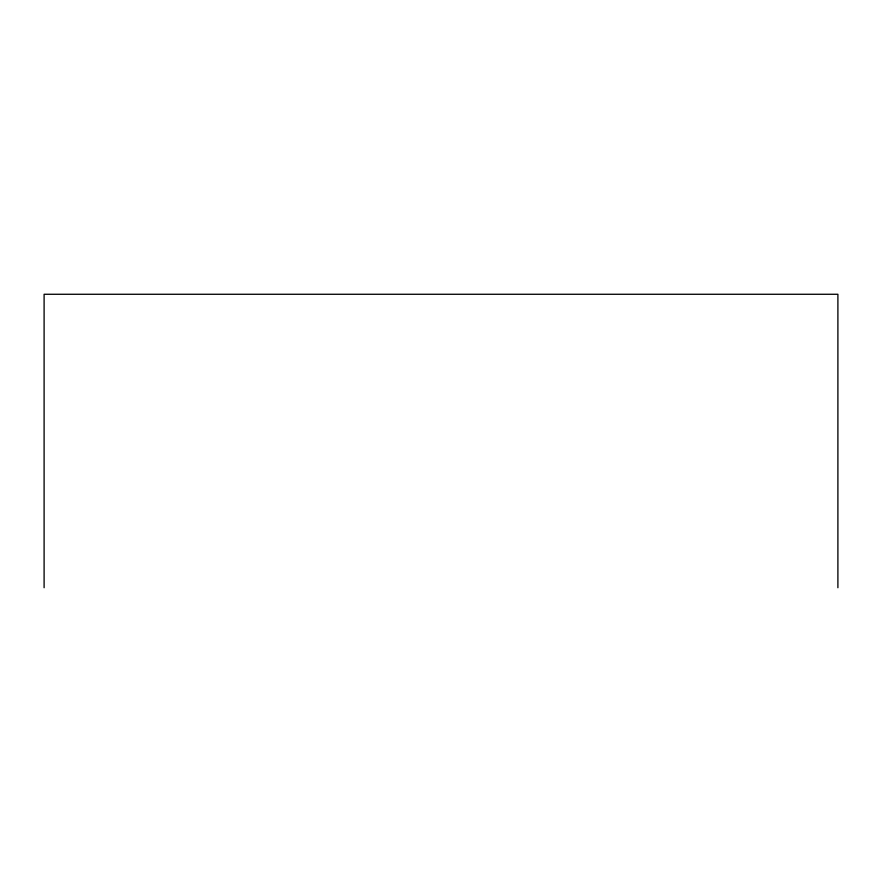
<?xml version="1.0" encoding="UTF-8"?>
<svg xmlns="http://www.w3.org/2000/svg" width="882" height="882" viewBox="0 0 882 882"><rect width="100%" height="100%" fill="white"/><g stroke="black" fill="none" stroke-linecap="round" stroke-linejoin="round"><path stroke-width="1.32" d="M837.9 587.732L837.9 294.268L44.1 294.268L44.1 587.732"/></g></svg>
